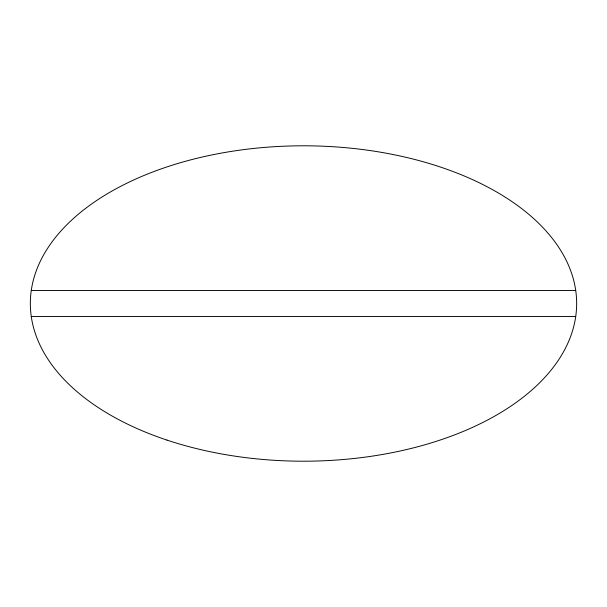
<?xml version="1.0" encoding="UTF-8"?>
<svg xmlns="http://www.w3.org/2000/svg" width="607" height="607" viewBox="0 0 607 607"><rect width="100%" height="100%" fill="white"/><g stroke="black" fill="none" stroke-linecap="round" stroke-linejoin="round"><path stroke-width="0.91" d="M31.283 290.495L575.717 290.495M31.283 316.505L575.717 316.505M166.925 440.075A273.15 157.699 0 0 0 576.65 303.5A273.15 157.699 0 0 0 166.925 166.925A273.15 157.699 0 0 0 166.925 440.075"/></g></svg>
